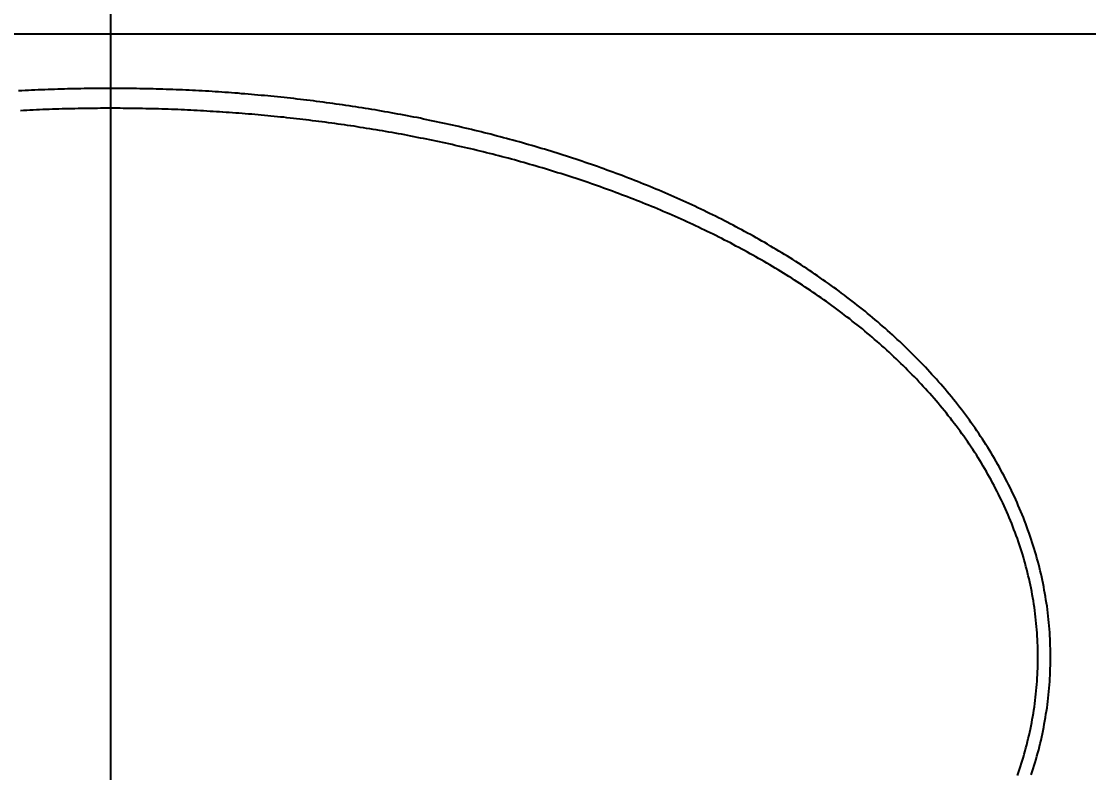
# Model space of a CAD drawing. Header units: millimetres. Extents: x 0 to 3800, y -67 to 2530.
# Drawn here: x 2321.66 to 2331.14, y 1605.54 to 1612.21 of the extents above; entities that cross this region are included whole.
import ezdxf
from ezdxf.lldxf.tags import DXFTag

# ---------------------------------------------------------------- set-up
doc = ezdxf.new("R2010")
doc.units = ezdxf.units.MM
for name, color, linetype in [('내부선 및 부속', 4, 'Continuous'), ('중심선', 1, 'DASHED'), ('치수선', 7, 'Continuous')]:
    doc.layers.add(name, color=color, linetype=linetype)
doc.styles.add('____', font='')
doc.styles.get('____').set_extended_font_data('굴림')
tags = doc.linetypes.add('DASHDOT', pattern=[70, 31, -13, 13, -13]).pattern_tags.tags
tags[10:11] = [DXFTag(74, 4), DXFTag(75, 0), DXFTag(340, '0'), DXFTag(46, 0.0), DXFTag(50, 0.0), DXFTag(44, 0.0), DXFTag(45, 0.0)]
tags[8:9] = [DXFTag(74, 4), DXFTag(75, 0), DXFTag(340, '0'), DXFTag(46, 0.0), DXFTag(50, 0.0), DXFTag(44, 0.0), DXFTag(45, 0.0)]
tags[6:7] = [DXFTag(74, 4), DXFTag(75, 0), DXFTag(340, '0'), DXFTag(46, 0.0), DXFTag(50, 0.0), DXFTag(44, 0.0), DXFTag(45, 0.0)]
tags[4:5] = [DXFTag(74, 4), DXFTag(75, 0), DXFTag(340, '0'), DXFTag(46, 0.0), DXFTag(50, 0.0), DXFTag(44, 0.0), DXFTag(45, 0.0)]
tags = doc.linetypes.add('DASHED', pattern=[25.72, 12.86, -12.86]).pattern_tags.tags
tags[6:7] = [DXFTag(74, 4), DXFTag(75, 0), DXFTag(340, '0'), DXFTag(46, 0.0), DXFTag(50, 0.0), DXFTag(44, 0.0), DXFTag(45, 0.0)]
tags[4:5] = [DXFTag(74, 4), DXFTag(75, 0), DXFTag(340, '0'), DXFTag(46, 0.0), DXFTag(50, 0.0), DXFTag(44, 0.0), DXFTag(45, 0.0)]
doc.dimstyles.new('MSADIM', dxfattribs={"dimtxt": 33, "dimasz": 17, "dimexe": 10, "dimexo": 7.5, "dimgap": 10, "dimtad": 0, "dimtih": 1, "dimtoh": 1, "dimdec": 0, "dimzin": 1, "dimdsep": 46, "dimtxsty": '____', "dimcen": 11.25, "dimadec": 0, "dimazin": 0, "dimtfac": 1, "dimtdec": 0, "dimtix": 1, "dimtmove": 0, "dimatfit": 3, "dimfxl": 1, "dimtolj": 1, "dimtzin": 1, "dimarcsym": 0})

# ---------------------------------------------------------------- blocks, each defined once
blk = doc.blocks.new('*D52')
at = {"layer": '치수선', "color": 0, "linetype": 'Continuous', "lineweight": -2, "transparency": 16777216}
for p, q in [((2932.4547, 1675.4392), (2932.4547, 1337.9392)), ((2232.4547, 1355.3142), (2232.4547, 1337.9392)), ((2249.4547, 1347.9392), (2545.3242, 1347.9392)), ((2915.4547, 1347.9392), (2619.5852, 1347.9392))]:
    blk.add_line(p, q, dxfattribs=at)
at = {"layer": '치수선', "color": 0, "linetype": 'Continuous', "transparency": 16777216}
for points in [[(2249.4547, 1350.7725), (2249.4547, 1345.1059), (2232.4547, 1347.9392)], [(2915.4547, 1350.7725), (2915.4547, 1345.1059), (2932.4547, 1347.9392)]]:
    blk.add_solid(points, dxfattribs=at)
at = {"layer": '치수선', "color": 0, "linetype": 'Continuous', "transparency": 16777216, "insert": (2582.4547, 1347.9392), "char_height": 25, "attachment_point": 5, "style": '____'}
blk.add_mtext('\\A1;700', dxfattribs=at)

msp = doc.modelspace()

# ---------------------------------------------------------------- linework, layer by layer
at = {"layer": '내부선 및 부속', "linetype": 'Continuous'}
msp.add_line((2343.5929, 1612.0994), (2301.3163, 1612.0994), dxfattribs=at)
at = {"layer": '내부선 및 부속', "linetype": 'Continuous', "flags": 128}
for points in [[(2322.4546, 1611.6182), (2322.4256, 1611.6182), (2322.3966, 1611.6182), (2322.3676, 1611.6172), (2322.3386, 1611.6172), (2322.3086, 1611.6172), (2322.2796, 1611.6172), (2322.2506, 1611.6162), (2322.2216, 1611.6162), (2322.1926, 1611.6152), (2322.1636, 1611.6152), (2322.1346, 1611.6142), (2322.1046, 1611.6142), (2322.0756, 1611.6132), (2322.0466, 1611.6122), (2322.0176, 1611.6112), (2321.9886, 1611.6102), (2321.9596, 1611.6092), (2321.9306, 1611.6082), (2321.9016, 1611.6072), (2321.8716, 1611.6062), (2321.8426, 1611.6052), (2321.8136, 1611.6042), (2321.7846, 1611.6022), (2321.7556, 1611.6012), (2321.7266, 1611.6002), (2321.6976, 1611.5982), (2321.6686, 1611.5972), (2321.6396, 1611.5952)], [(2330.6296, 1605.5212), (2330.6386, 1605.5482), (2330.6476, 1605.5762), (2330.6556, 1605.6042), (2330.6646, 1605.6322), (2330.6726, 1605.6602), (2330.6806, 1605.6882), (2330.6876, 1605.7162), (2330.6956, 1605.7452), (2330.7026, 1605.7732), (2330.7096, 1605.8012), (2330.7166, 1605.8302), (2330.7226, 1605.8582), (2330.7286, 1605.8872), (2330.7346, 1605.9152), (2330.7406, 1605.9442), (2330.7456, 1605.9722), (2330.7506, 1606.0012), (2330.7556, 1606.0302), (2330.7606, 1606.0592), (2330.7646, 1606.0882), (2330.7696, 1606.1162), (2330.7736, 1606.1452), (2330.7766, 1606.1742), (2330.7806, 1606.2032), (2330.7836, 1606.2322), (2330.7866, 1606.2612), (2330.7886, 1606.2902), (2330.7916, 1606.3202), (2330.7936, 1606.3492), (2330.7956, 1606.3782), (2330.7966, 1606.4072), (2330.7976, 1606.4362), (2330.7986, 1606.4652), (2330.7996, 1606.4942), (2330.8006, 1606.5242), (2330.8006, 1606.5532), (2330.8006, 1606.5822), (2330.8006, 1606.6112), (2330.7996, 1606.6402), (2330.7986, 1606.6692), (2330.7976, 1606.6992), (2330.7966, 1606.7282), (2330.7956, 1606.7572), (2330.7936, 1606.7862), (2330.7916, 1606.8152), (2330.7886, 1606.8442), (2330.7866, 1606.8732), (2330.7836, 1606.9022), (2330.7806, 1606.9312), (2330.7766, 1606.9602), (2330.7736, 1606.9892), (2330.7696, 1607.0182), (2330.7646, 1607.0472), (2330.7606, 1607.0762), (2330.7556, 1607.1052), (2330.7506, 1607.1342), (2330.7456, 1607.1622), (2330.7406, 1607.1912), (2330.7346, 1607.2202), (2330.7286, 1607.2482), (2330.7226, 1607.2772), (2330.7166, 1607.3052), (2330.7096, 1607.3342), (2330.7026, 1607.3622), (2330.6956, 1607.3902), (2330.6876, 1607.4182), (2330.6806, 1607.4472), (2330.6726, 1607.4752), (2330.6646, 1607.5032), (2330.6646, 1607.5032), (2330.6556, 1607.5312), (2330.6476, 1607.5582), (2330.6386, 1607.5862), (2330.6296, 1607.6142), (2330.6206, 1607.6422), (2330.6106, 1607.6692), (2330.6006, 1607.6972), (2330.5906, 1607.7242), (2330.5806, 1607.7522), (2330.5706, 1607.7792), (2330.5596, 1607.8062), (2330.5486, 1607.8332), (2330.5376, 1607.8602), (2330.5266, 1607.8872), (2330.5146, 1607.9142), (2330.5036, 1607.9402), (2330.4916, 1607.9672), (2330.4796, 1607.9942), (2330.4666, 1608.0202), (2330.4546, 1608.0462), (2330.4416, 1608.0732), (2330.4286, 1608.0992), (2330.4156, 1608.1252), (2330.4026, 1608.1512), (2330.3886, 1608.1772), (2330.3746, 1608.2022), (2330.3606, 1608.2282), (2330.3466, 1608.2542), (2330.3326, 1608.2792), (2330.3186, 1608.3042), (2330.3036, 1608.3302), (2330.2886, 1608.3552), (2330.2736, 1608.3802), (2330.2586, 1608.4052), (2330.2436, 1608.4292), (2330.2276, 1608.4542), (2330.2116, 1608.4792), (2330.1956, 1608.5032), (2330.1796, 1608.5272), (2330.1636, 1608.5522), (2330.1476, 1608.5762), (2330.1306, 1608.6002), (2330.1146, 1608.6242), (2330.0976, 1608.6472), (2330.0806, 1608.6712), (2330.0626, 1608.6952), (2330.0456, 1608.7182), (2330.0286, 1608.7412), (2330.0106, 1608.7652), (2329.9926, 1608.7882), (2329.9746, 1608.8112), (2329.9566, 1608.8342), (2329.9386, 1608.8562), (2329.9206, 1608.8792), (2329.9016, 1608.9022), (2329.8836, 1608.9242), (2329.8646, 1608.9462), (2329.8456, 1608.9692), (2329.8266, 1608.9912), (2329.8076, 1609.0132), (2329.7876, 1609.0352), (2329.7686, 1609.0562), (2329.7486, 1609.0782), (2329.7296, 1609.0992), (2329.7096, 1609.1212), (2329.6896, 1609.1422), (2329.6696, 1609.1632), (2329.6496, 1609.1842), (2329.6286, 1609.2052), (2329.6086, 1609.2262), (2329.5876, 1609.2472), (2329.5676, 1609.2672), (2329.5466, 1609.2882), (2329.5256, 1609.3082), (2329.5046, 1609.3292), (2329.4836, 1609.3492), (2329.4626, 1609.3692), (2329.4406, 1609.3892), (2329.4196, 1609.4092), (2329.3976, 1609.4282), (2329.3766, 1609.4482), (2329.3546, 1609.4672), (2329.3326, 1609.4872), (2329.3106, 1609.5062), (2329.2886, 1609.5252), (2329.2666, 1609.5442), (2329.2446, 1609.5632), (2329.2216, 1609.5822), (2329.1996, 1609.6012), (2329.1766, 1609.6192), (2329.1546, 1609.6382), (2329.1316, 1609.6562), (2329.1086, 1609.6742), (2329.0856, 1609.6932), (2329.0626, 1609.7112), (2329.0396, 1609.7292), (2329.0166, 1609.7472), (2328.9936, 1609.7642), (2328.9706, 1609.7822), (2328.9466, 1609.7992), (2328.9466, 1609.7992), (2328.9236, 1609.8172), (2328.8996, 1609.8342), (2328.8766, 1609.8512), (2328.8526, 1609.8682), (2328.8286, 1609.8852), (2328.8046, 1609.9022), (2328.7806, 1609.9192), (2328.7566, 1609.9362), (2328.7326, 1609.9522), (2328.7086, 1609.9692), (2328.6846, 1609.9852), (2328.6606, 1610.0012), (2328.6366, 1610.0182), (2328.6116, 1610.0342), (2328.5876, 1610.0502), (2328.5626, 1610.0652), (2328.5386, 1610.0812), (2328.5136, 1610.0972), (2328.4886, 1610.1122), (2328.4646, 1610.1282), (2328.4396, 1610.1432), (2328.4146, 1610.1582), (2328.3896, 1610.1732), (2328.3646, 1610.1882), (2328.3396, 1610.2032), (2328.3146, 1610.2182), (2328.2896, 1610.2332), (2328.2636, 1610.2482), (2328.2386, 1610.2622), (2328.2136, 1610.2772), (2328.1876, 1610.2912), (2328.1626, 1610.3052), (2328.1366, 1610.3192), (2328.1116, 1610.3332), (2328.0856, 1610.3472), (2328.0606, 1610.3612), (2328.0346, 1610.3752), (2328.0086, 1610.3892), (2327.9826, 1610.4022), (2327.9566, 1610.4162), (2327.9316, 1610.4292), (2327.9056, 1610.4422), (2327.8796, 1610.4562), (2327.8536, 1610.4692), (2327.8276, 1610.4822), (2327.8006, 1610.4952), (2327.7746, 1610.5082), (2327.7486, 1610.5202), (2327.7226, 1610.5332), (2327.6956, 1610.5462), (2327.6696, 1610.5582), (2327.6436, 1610.5712), (2327.6166, 1610.5832), (2327.5906, 1610.5952), (2327.5636, 1610.6072), (2327.5376, 1610.6192), (2327.5106, 1610.6312), (2327.4846, 1610.6432), (2327.4576, 1610.6552), (2327.4306, 1610.6672), (2327.4036, 1610.6782), (2327.3776, 1610.6902), (2327.3506, 1610.7012), (2327.3236, 1610.7132), (2327.2966, 1610.7242), (2327.2696, 1610.7352), (2327.2426, 1610.7462), (2327.2156, 1610.7572), (2327.1886, 1610.7682), (2327.1616, 1610.7792), (2327.1346, 1610.7902), (2327.1076, 1610.8012), (2327.0806, 1610.8112), (2327.0536, 1610.8222), (2327.0256, 1610.8322), (2326.9986, 1610.8432), (2326.9716, 1610.8532), (2326.9446, 1610.8632), (2326.9166, 1610.8732), (2326.8896, 1610.8842), (2326.8626, 1610.8932), (2326.8346, 1610.9032), (2326.8076, 1610.9132), (2326.7796, 1610.9232), (2326.7526, 1610.9332), (2326.7246, 1610.9422), (2326.6976, 1610.9522), (2326.6696, 1610.9612), (2326.6416, 1610.9712), (2326.6146, 1610.9802), (2326.5866, 1610.9892), (2326.5586, 1610.9982), (2326.5316, 1611.0072), (2326.5036, 1611.0162), (2326.4756, 1611.0252), (2326.4476, 1611.0342), (2326.4206, 1611.0432), (2326.3926, 1611.0512), (2326.3646, 1611.0602), (2326.3366, 1611.0692), (2326.3366, 1611.0692), (2326.3086, 1611.0772), (2326.2806, 1611.0852), (2326.2526, 1611.0942), (2326.2246, 1611.1022), (2326.1966, 1611.1102), (2326.1686, 1611.1182), (2326.1406, 1611.1262), (2326.1126, 1611.1342), (2326.0846, 1611.1422), (2326.0566, 1611.1502), (2326.0286, 1611.1582), (2326.0006, 1611.1652), (2325.9726, 1611.1732), (2325.9446, 1611.1802), (2325.9156, 1611.1882), (2325.8876, 1611.1952), (2325.8596, 1611.2032), (2325.8316, 1611.2102), (2325.8036, 1611.2172), (2325.7746, 1611.2242), (2325.7466, 1611.2312), (2325.7186, 1611.2382), (2325.6896, 1611.2452), (2325.6616, 1611.2522), (2325.6336, 1611.2592), (2325.6046, 1611.2652), (2325.5766, 1611.2722), (2325.5486, 1611.2782), (2325.5196, 1611.2852), (2325.4916, 1611.2912), (2325.4626, 1611.2982), (2325.4346, 1611.3042), (2325.4056, 1611.3102), (2325.3776, 1611.3162), (2325.3486, 1611.3222), (2325.3206, 1611.3282), (2325.2916, 1611.3342), (2325.2636, 1611.3402), (2325.2346, 1611.3462), (2325.2066, 1611.3522), (2325.1776, 1611.3582), (2325.1486, 1611.3632), (2325.1206, 1611.3692), (2325.0916, 1611.3742), (2325.0626, 1611.3802), (2325.0346, 1611.3852), (2325.0056, 1611.3902), (2324.9776, 1611.3962), (2324.9486, 1611.4012), (2324.9196, 1611.4062), (2324.8906, 1611.4112), (2324.8626, 1611.4162), (2324.8336, 1611.4212), (2324.8046, 1611.4262), (2324.7756, 1611.4302), (2324.7476, 1611.4352), (2324.7186, 1611.4402), (2324.6896, 1611.4442), (2324.6606, 1611.4492), (2324.6326, 1611.4532), (2324.6036, 1611.4582), (2324.5746, 1611.4622), (2324.5456, 1611.4662), (2324.5166, 1611.4712), (2324.4876, 1611.4752), (2324.4596, 1611.4792), (2324.4306, 1611.4832), (2324.4016, 1611.4872), (2324.3726, 1611.4912), (2324.3436, 1611.4952), (2324.3146, 1611.4992), (2324.2856, 1611.5022), (2324.2566, 1611.5062), (2324.2276, 1611.5102), (2324.1996, 1611.5132), (2324.1706, 1611.5172), (2324.1416, 1611.5202), (2324.1126, 1611.5232), (2324.0836, 1611.5272), (2324.0546, 1611.5302), (2324.0256, 1611.5332), (2323.9966, 1611.5362), (2323.9676, 1611.5392), (2323.9386, 1611.5422), (2323.9096, 1611.5452), (2323.8806, 1611.5482), (2323.8516, 1611.5512), (2323.8226, 1611.5542), (2323.7936, 1611.5562), (2323.7646, 1611.5592), (2323.7356, 1611.5622), (2323.7066, 1611.5642), (2323.6776, 1611.5672), (2323.6486, 1611.5692), (2323.6196, 1611.5712), (2323.5906, 1611.5742), (2323.5606, 1611.5762), (2323.5316, 1611.5782), (2323.5026, 1611.5802), (2323.4736, 1611.5822), (2323.4736, 1611.5822), (2323.4446, 1611.5842), (2323.4156, 1611.5862), (2323.3866, 1611.5882), (2323.3576, 1611.5902), (2323.3286, 1611.5922), (2323.2996, 1611.5932), (2323.2706, 1611.5952), (2323.2416, 1611.5972), (2323.2116, 1611.5982), (2323.1826, 1611.6002), (2323.1536, 1611.6012), (2323.1246, 1611.6022), (2323.0956, 1611.6042), (2323.0666, 1611.6052), (2323.0376, 1611.6062), (2323.0086, 1611.6072), (2322.9786, 1611.6082), (2322.9496, 1611.6092), (2322.9206, 1611.6102), (2322.8916, 1611.6112), (2322.8626, 1611.6122), (2322.8336, 1611.6132), (2322.8046, 1611.6142), (2322.7756, 1611.6142), (2322.7456, 1611.6152), (2322.7166, 1611.6152), (2322.6876, 1611.6162), (2322.6586, 1611.6162), (2322.6296, 1611.6172), (2322.6006, 1611.6172), (2322.5716, 1611.6172), (2322.5416, 1611.6172), (2322.5126, 1611.6182), (2322.4836, 1611.6182), (2322.4546, 1611.6182), (2322.4546, 1611.6182)], [(2322.4546, 1611.4412), (2322.4266, 1611.4412), (2322.3976, 1611.4412), (2322.3686, 1611.4412), (2322.3406, 1611.4402), (2322.3116, 1611.4402), (2322.2836, 1611.4402), (2322.2546, 1611.4392), (2322.2266, 1611.4392), (2322.1976, 1611.4392), (2322.1696, 1611.4382), (2322.1406, 1611.4372), (2322.1116, 1611.4372), (2322.0836, 1611.4362), (2322.0546, 1611.4352), (2322.0266, 1611.4352), (2321.9976, 1611.4342), (2321.9696, 1611.4332), (2321.9406, 1611.4322), (2321.9126, 1611.4312), (2321.8836, 1611.4302), (2321.8556, 1611.4292), (2321.8266, 1611.4282), (2321.7986, 1611.4262), (2321.7696, 1611.4252), (2321.7406, 1611.4242), (2321.7126, 1611.4222), (2321.6836, 1611.4212), (2321.6556, 1611.4192)], [(2330.5066, 1605.5162), (2330.5156, 1605.5432), (2330.5256, 1605.5702), (2330.5336, 1605.5972), (2330.5426, 1605.6242), (2330.5516, 1605.6522), (2330.5596, 1605.6792), (2330.5676, 1605.7062), (2330.5756, 1605.7342), (2330.5826, 1605.7622), (2330.5896, 1605.7892), (2330.5966, 1605.8172), (2330.6036, 1605.8452), (2330.6106, 1605.8732), (2330.6166, 1605.9012), (2330.6226, 1605.9282), (2330.6286, 1605.9562), (2330.6336, 1605.9852), (2330.6386, 1606.0132), (2330.6436, 1606.0412), (2330.6486, 1606.0692), (2330.6536, 1606.0972), (2330.6576, 1606.1262), (2330.6616, 1606.1542), (2330.6656, 1606.1822), (2330.6686, 1606.2112), (2330.6716, 1606.2392), (2330.6746, 1606.2682), (2330.6776, 1606.2962), (2330.6796, 1606.3242), (2330.6816, 1606.3532), (2330.6836, 1606.3822), (2330.6856, 1606.4102), (2330.6866, 1606.4392), (2330.6876, 1606.4672), (2330.6886, 1606.4962), (2330.6896, 1606.5242), (2330.6896, 1606.5532), (2330.6896, 1606.5822), (2330.6896, 1606.6102), (2330.6886, 1606.6392), (2330.6876, 1606.6672), (2330.6866, 1606.6962), (2330.6856, 1606.7252), (2330.6836, 1606.7532), (2330.6816, 1606.7822), (2330.6796, 1606.8102), (2330.6776, 1606.8392), (2330.6746, 1606.8672), (2330.6716, 1606.8962), (2330.6686, 1606.9242), (2330.6656, 1606.9522), (2330.6616, 1606.9812), (2330.6576, 1607.0092), (2330.6536, 1607.0372), (2330.6486, 1607.0662), (2330.6436, 1607.0942), (2330.6386, 1607.1222), (2330.6336, 1607.1502), (2330.6286, 1607.1782), (2330.6226, 1607.2062), (2330.6166, 1607.2342), (2330.6106, 1607.2622), (2330.6036, 1607.2902), (2330.5966, 1607.3182), (2330.5896, 1607.3452), (2330.5826, 1607.3732), (2330.5756, 1607.4012), (2330.5676, 1607.4282), (2330.5596, 1607.4562), (2330.5516, 1607.4832), (2330.5516, 1607.4832), (2330.5426, 1607.5102), (2330.5336, 1607.5382), (2330.5256, 1607.5652), (2330.5156, 1607.5922), (2330.5066, 1607.6192), (2330.4966, 1607.6462), (2330.4876, 1607.6732), (2330.4766, 1607.6992), (2330.4666, 1607.7262), (2330.4566, 1607.7532), (2330.4456, 1607.7792), (2330.4346, 1607.8062), (2330.4236, 1607.8322), (2330.4116, 1607.8582), (2330.4006, 1607.8842), (2330.3886, 1607.9102), (2330.3766, 1607.9362), (2330.3646, 1607.9622), (2330.3516, 1607.9882), (2330.3396, 1608.0132), (2330.3266, 1608.0392), (2330.3136, 1608.0642), (2330.3006, 1608.0902), (2330.2866, 1608.1152), (2330.2736, 1608.1402), (2330.2596, 1608.1652), (2330.2456, 1608.1902), (2330.2316, 1608.2152), (2330.2166, 1608.2402), (2330.2026, 1608.2642), (2330.1876, 1608.2892), (2330.1726, 1608.3132), (2330.1576, 1608.3372), (2330.1426, 1608.3622), (2330.1266, 1608.3862), (2330.1116, 1608.4102), (2330.0956, 1608.4332), (2330.0796, 1608.4572), (2330.0636, 1608.4812), (2330.0476, 1608.5042), (2330.0306, 1608.5282), (2330.0146, 1608.5512), (2329.9976, 1608.5742), (2329.9806, 1608.5972), (2329.9636, 1608.6202), (2329.9466, 1608.6432), (2329.9286, 1608.6662), (2329.9116, 1608.6882), (2329.8936, 1608.7112), (2329.8766, 1608.7332), (2329.8586, 1608.7552), (2329.8396, 1608.7772), (2329.8216, 1608.7992), (2329.8036, 1608.8212), (2329.7846, 1608.8432), (2329.7666, 1608.8652), (2329.7476, 1608.8862), (2329.7286, 1608.9082), (2329.7096, 1608.9292), (2329.6906, 1608.9502), (2329.6716, 1608.9712), (2329.6516, 1608.9922), (2329.6326, 1609.0132), (2329.6126, 1609.0342), (2329.5926, 1609.0552), (2329.5726, 1609.0752), (2329.5526, 1609.0962), (2329.5326, 1609.1162), (2329.5126, 1609.1362), (2329.4926, 1609.1562), (2329.4716, 1609.1762), (2329.4516, 1609.1962), (2329.4306, 1609.2162), (2329.4096, 1609.2352), (2329.3886, 1609.2552), (2329.3676, 1609.2742), (2329.3466, 1609.2942), (2329.3256, 1609.3132), (2329.3046, 1609.3322), (2329.2826, 1609.3512), (2329.2616, 1609.3702), (2329.2396, 1609.3882), (2329.2176, 1609.4072), (2329.1966, 1609.4262), (2329.1746, 1609.4442), (2329.1526, 1609.4622), (2329.1306, 1609.4812), (2329.1076, 1609.4992), (2329.0856, 1609.5172), (2329.0636, 1609.5342), (2329.0406, 1609.5522), (2329.0186, 1609.5702), (2328.9956, 1609.5872), (2328.9726, 1609.6052), (2328.9506, 1609.6222), (2328.9276, 1609.6392), (2328.9046, 1609.6572), (2328.8816, 1609.6742), (2328.8586, 1609.6912), (2328.8346, 1609.7072), (2328.8346, 1609.7072), (2328.8116, 1609.7242), (2328.7886, 1609.7412), (2328.7646, 1609.7572), (2328.7416, 1609.7742), (2328.7176, 1609.7902), (2328.6946, 1609.8062), (2328.6706, 1609.8222), (2328.6466, 1609.8382), (2328.6236, 1609.8542), (2328.5996, 1609.8702), (2328.5756, 1609.8852), (2328.5516, 1609.9012), (2328.5276, 1609.9162), (2328.5036, 1609.9322), (2328.4786, 1609.9472), (2328.4546, 1609.9622), (2328.4306, 1609.9772), (2328.4066, 1609.9922), (2328.3816, 1610.0072), (2328.3576, 1610.0222), (2328.3326, 1610.0362), (2328.3086, 1610.0512), (2328.2836, 1610.0652), (2328.2586, 1610.0802), (2328.2336, 1610.0942), (2328.2096, 1610.1082), (2328.1846, 1610.1222), (2328.1596, 1610.1362), (2328.1346, 1610.1502), (2328.1096, 1610.1642), (2328.0846, 1610.1782), (2328.0596, 1610.1912), (2328.0336, 1610.2052), (2328.0086, 1610.2182), (2327.9836, 1610.2322), (2327.9586, 1610.2452), (2327.9326, 1610.2582), (2327.9076, 1610.2712), (2327.8816, 1610.2842), (2327.8566, 1610.2972), (2327.8306, 1610.3102), (2327.8056, 1610.3232), (2327.7796, 1610.3352), (2327.7536, 1610.3482), (2327.7286, 1610.3602), (2327.7026, 1610.3722), (2327.6766, 1610.3852), (2327.6506, 1610.3972), (2327.6246, 1610.4092), (2327.5986, 1610.4212), (2327.5736, 1610.4332), (2327.5476, 1610.4452), (2327.5206, 1610.4572), (2327.4946, 1610.4682), (2327.4686, 1610.4802), (2327.4426, 1610.4912), (2327.4166, 1610.5032), (2327.3906, 1610.5142), (2327.3636, 1610.5252), (2327.3376, 1610.5362), (2327.3116, 1610.5482), (2327.2846, 1610.5592), (2327.2586, 1610.5702), (2327.2326, 1610.5802), (2327.2056, 1610.5912), (2327.1796, 1610.6022), (2327.1526, 1610.6122), (2327.1266, 1610.6232), (2327.0996, 1610.6332), (2327.0726, 1610.6442), (2327.0466, 1610.6542), (2327.0196, 1610.6642), (2326.9926, 1610.6742), (2326.9666, 1610.6842), (2326.9396, 1610.6942), (2326.9126, 1610.7042), (2326.8856, 1610.7142), (2326.8586, 1610.7242), (2326.8316, 1610.7332), (2326.8056, 1610.7432), (2326.7786, 1610.7532), (2326.7516, 1610.7622), (2326.7246, 1610.7712), (2326.6976, 1610.7812), (2326.6706, 1610.7902), (2326.6426, 1610.7992), (2326.6156, 1610.8082), (2326.5886, 1610.8172), (2326.5616, 1610.8262), (2326.5346, 1610.8352), (2326.5076, 1610.8442), (2326.4806, 1610.8522), (2326.4526, 1610.8612), (2326.4256, 1610.8692), (2326.3986, 1610.8782), (2326.3706, 1610.8862), (2326.3436, 1610.8952), (2326.3166, 1610.9032), (2326.2886, 1610.9112), (2326.2616, 1610.9192), (2326.2616, 1610.9192), (2326.2346, 1610.9272), (2326.2066, 1610.9352), (2326.1796, 1610.9432), (2326.1516, 1610.9512), (2326.1246, 1610.9592), (2326.0966, 1610.9662), (2326.0696, 1610.9742), (2326.0416, 1610.9822), (2326.0146, 1610.9892), (2325.9866, 1610.9972), (2325.9586, 1611.0042), (2325.9316, 1611.0112), (2325.9036, 1611.0182), (2325.8766, 1611.0262), (2325.8486, 1611.0332), (2325.8206, 1611.0402), (2325.7936, 1611.0472), (2325.7656, 1611.0542), (2325.7376, 1611.0602), (2325.7096, 1611.0672), (2325.6826, 1611.0742), (2325.6546, 1611.0802), (2325.6266, 1611.0872), (2325.5986, 1611.0932), (2325.5706, 1611.1002), (2325.5426, 1611.1062), (2325.5156, 1611.1122), (2325.4876, 1611.1192), (2325.4596, 1611.1252), (2325.4316, 1611.1312), (2325.4036, 1611.1372), (2325.3756, 1611.1432), (2325.3476, 1611.1492), (2325.3196, 1611.1552), (2325.2916, 1611.1602), (2325.2636, 1611.1662), (2325.2356, 1611.1722), (2325.2076, 1611.1772), (2325.1796, 1611.1832), (2325.1516, 1611.1882), (2325.1236, 1611.1942), (2325.0956, 1611.1992), (2325.0676, 1611.2042), (2325.0396, 1611.2102), (2325.0116, 1611.2152), (2324.9836, 1611.2202), (2324.9556, 1611.2252), (2324.9276, 1611.2302), (2324.8986, 1611.2352), (2324.8706, 1611.2402), (2324.8426, 1611.2442), (2324.8146, 1611.2492), (2324.7866, 1611.2542), (2324.7586, 1611.2582), (2324.7296, 1611.2632), (2324.7016, 1611.2682), (2324.6736, 1611.2722), (2324.6456, 1611.2762), (2324.6176, 1611.2812), (2324.5886, 1611.2852), (2324.5606, 1611.2892), (2324.5326, 1611.2932), (2324.5036, 1611.2972), (2324.4756, 1611.3012), (2324.4476, 1611.3052), (2324.4196, 1611.3092), (2324.3906, 1611.3132), (2324.3626, 1611.3172), (2324.3346, 1611.3202), (2324.3056, 1611.3242), (2324.2776, 1611.3282), (2324.2496, 1611.3312), (2324.2206, 1611.3352), (2324.1926, 1611.3382), (2324.1646, 1611.3422), (2324.1356, 1611.3452), (2324.1076, 1611.3482), (2324.0796, 1611.3512), (2324.0506, 1611.3542), (2324.0226, 1611.3572), (2323.9936, 1611.3612), (2323.9656, 1611.3632), (2323.9376, 1611.3662), (2323.9086, 1611.3692), (2323.8806, 1611.3722), (2323.8516, 1611.3752), (2323.8236, 1611.3772), (2323.7946, 1611.3802), (2323.7666, 1611.3832), (2323.7386, 1611.3852), (2323.7096, 1611.3882), (2323.6816, 1611.3902), (2323.6526, 1611.3922), (2323.6246, 1611.3952), (2323.5956, 1611.3972), (2323.5676, 1611.3992), (2323.5386, 1611.4012), (2323.5106, 1611.4032), (2323.4816, 1611.4052), (2323.4536, 1611.4072), (2323.4536, 1611.4072), (2323.4246, 1611.4092), (2323.3966, 1611.4112), (2323.3676, 1611.4132), (2323.3396, 1611.4142), (2323.3106, 1611.4162), (2323.2826, 1611.4182), (2323.2536, 1611.4192), (2323.2256, 1611.4212), (2323.1966, 1611.4222), (2323.1686, 1611.4242), (2323.1396, 1611.4252), (2323.1116, 1611.4262), (2323.0826, 1611.4282), (2323.0546, 1611.4292), (2323.0256, 1611.4302), (2322.9966, 1611.4312), (2322.9686, 1611.4322), (2322.9396, 1611.4332), (2322.9116, 1611.4342), (2322.8826, 1611.4352), (2322.8546, 1611.4352), (2322.8256, 1611.4362), (2322.7976, 1611.4372), (2322.7686, 1611.4372), (2322.7406, 1611.4382), (2322.7116, 1611.4392), (2322.6826, 1611.4392), (2322.6546, 1611.4392), (2322.6256, 1611.4402), (2322.5976, 1611.4402), (2322.5686, 1611.4402), (2322.5406, 1611.4412), (2322.5116, 1611.4412), (2322.4836, 1611.4412), (2322.4546, 1611.4412), (2322.4546, 1611.4412)]]:
    msp.add_lwpolyline(points, dxfattribs=at)
at = {"layer": '중심선', "linetype": 'DASHDOT'}
msp.add_line((2322.4547, 1783.0727), (2322.4547, 1517.842), dxfattribs=at)

# ---------------------------------------------------------------- dimensions: what is measured, and where the dimension line sits
at = {"layer": '치수선', "linetype": 'Continuous'}
dim = msp.add_linear_dim(base=(2232.4547, 1347.9392), p1=(2932.4547, 1682.9392), p2=(2232.4547, 1362.8142), dimstyle='MSADIM', override={"dimtxt": 25}, dxfattribs=at)
dim.commit()
dim.dimension.update_dxf_attribs({"geometry": '*D52', "text_midpoint": (2582.4547, 1347.9392)})

doc.saveas('drawing.dxf')
